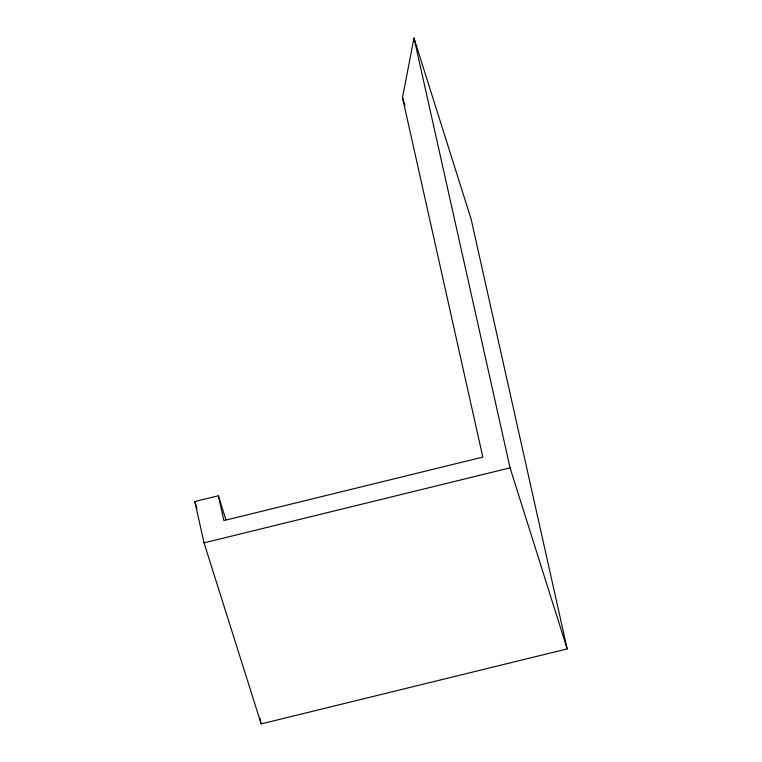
<?xml version="1.0" encoding="UTF-8"?>
<svg xmlns="http://www.w3.org/2000/svg" width="762" height="762" viewBox="0 0 762 762"><rect width="100%" height="100%" fill="white"/><g stroke="black" fill="none" stroke-linecap="round" stroke-linejoin="round"><path stroke-width="1.14" d="M218.351 495.767L223.895 520.551L482.832 457.095L402.479 97.584L414.004 38.1L471.126 219.142L567.185 648.9L261.166 723.9L204.045 542.858L194.815 501.529L218.351 495.767L225.847 519.522M204.045 542.858L510.073 467.849L567.185 648.9M402.479 97.584L404.974 105.508M194.815 501.529L196.958 508.321M414.004 38.1L510.073 467.849M259.89 718.156L261.166 723.9"/></g></svg>
